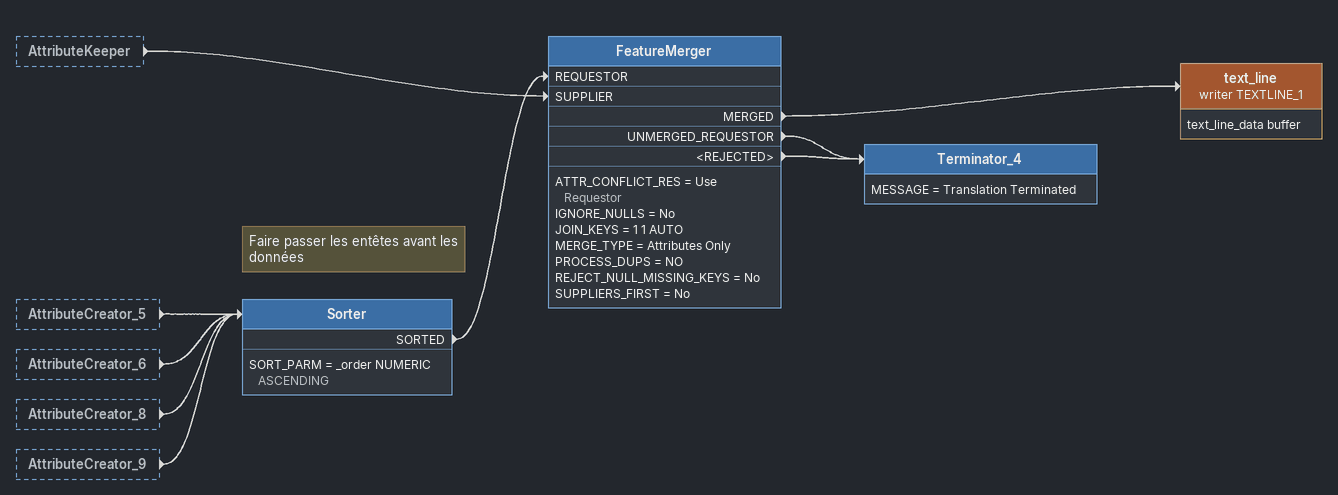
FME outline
AttributeKeeper [outside]
    -> FeatureMerger [SUPPLIER]
AttributeCreator_5 [outside]
    -> Sorter
AttributeCreator_6 [outside]
    -> Sorter
AttributeCreator_8 [outside]
    -> Sorter
AttributeCreator_9 [outside]
    -> Sorter
Note: Faire passer les entêtes avant les données
Sorter
    SORT_PARM = _order NUMERIC ASCENDING
    SORTED -> FeatureMerger [REQUESTOR]
FeatureMerger
    ATTR_CONFLICT_RES = Use Requestor
    IGNORE_NULLS = No
    JOIN_KEYS = 1 1 AUTO
    MERGE_TYPE = Attributes Only
    PROCESS_DUPS = NO
    REJECT_NULL_MISSING_KEYS = No
    SUPPLIERS_FIRST = No
    MERGED -> text_line (writer TEXTLINE_1)
    UNMERGED_REQUESTOR -> Terminator_4
    <REJECTED> -> Terminator_4
text_line (writer TEXTLINE_1)
    attributes: text_line_data buffer
Terminator_4
    MESSAGE = Translation Terminated
